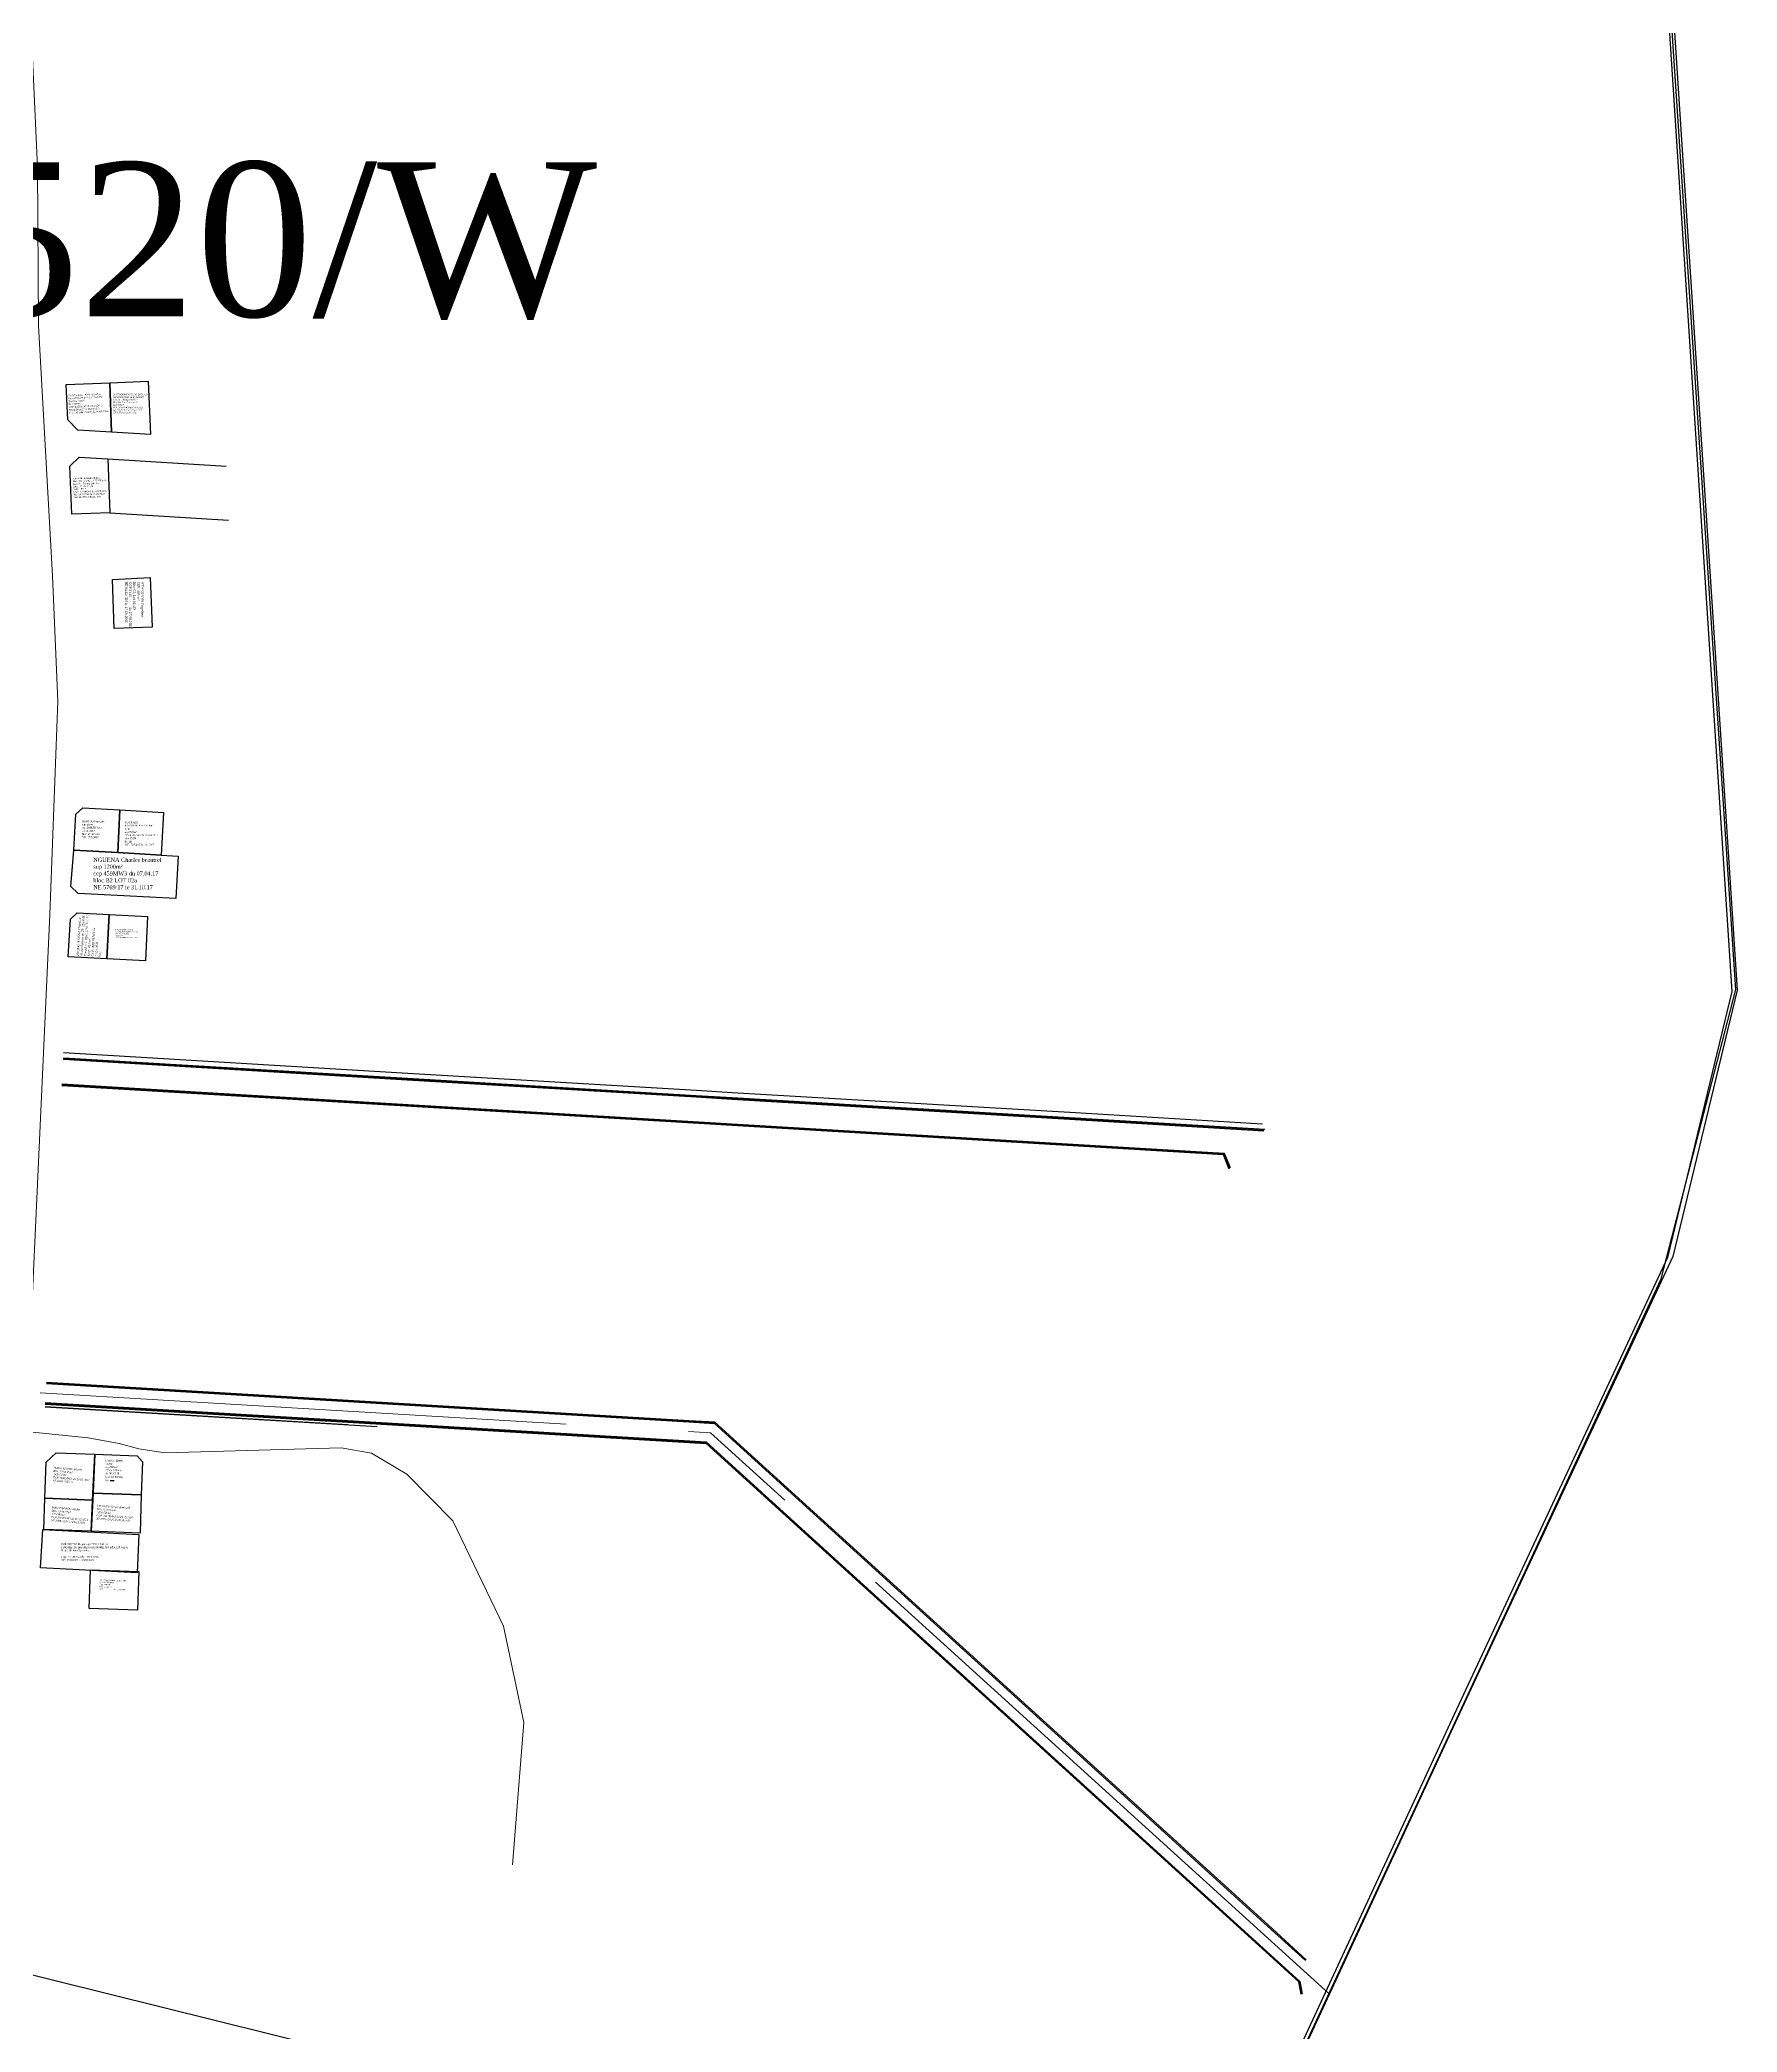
# Model space of a CAD drawing. Header units: millimetres. Extents: x 590121 to 927379, y 438565 to 1441738.
# Drawn here: x 592772 to 593653, y 439507 to 440541 of the extents above; entities that cross this region are included whole.
import ezdxf

# ---------------------------------------------------------------- set-up
doc = ezdxf.new("R2010")
doc.units = ezdxf.units.MM
doc.header["$LTSCALE"] = 10
doc.linetypes.add('AXESX2', pattern=[101.6, 63.5, -12.7, 12.7, -12.7])
for name, color, linetype in [('Annotation', 7, 'Continuous'), ('Cotation', 9, 'Continuous'), ('end maj 26 02 2021', 30, 'Continuous'), ('MAJ MARS 2022', 7, 'Continuous'), ('MAJ NOV 2021', 7, 'Continuous'), ('MAJ OCT 2021', 7, 'Continuous')]:
    doc.layers.add(name, color=color, linetype=linetype)
for name, color, linetype, lineweight in [('canivea', 7, 'Continuous', 40), ('MAJ APRES LE 13.01.2023', 222, 'Continuous', 30), ('Roads_others', 24, 'Continuous', 9)]:
    doc.layers.add(name, color=color, linetype=linetype, lineweight=lineweight)
doc.styles.get("Standard").update_dxf_attribs({"font": 'arial.ttf'})
doc.styles.add('Times 1.0', font='times.ttf', dxfattribs={"width": 0.99, "height": 1})

msp = doc.modelspace()

# ---------------------------------------------------------------- linework, layer by layer
for p, q in [((592807.4, 440323.2), (592868.9, 440319.5)), ((592808.5, 440295.2), (592870, 440291.5))]:
    msp.add_line(p, q)
at = {"flags": 128}
for points in [[(593605.7, 440768.4), (593623.4, 440496.6), (593640.1, 440241.1), (593652.7, 440047.6), (593619.3, 439909.5), (593508.6, 439672.3), (593375.8, 439386), (593247.8, 439112.9), (593099.4, 439033.6), (592921.4, 438906.2), (592799.9, 438803.9), (592662, 438756.3), (592437.7, 438627.8), (592311.7, 438632.1), (592167.1, 438636.1), (592040.9, 438784.7), (591990.9, 439150.2), (592024, 439407.5), (592020.5, 439742.5), (591952.1, 439918.4), (591729.3, 440055.2)], [(593605.7, 440768.4), (593623.4, 440496.6), (593640.1, 440241.1), (593652.7, 440047.6), (593619.3, 439909.5), (593508.6, 439672.3), (593375.8, 439386), (593247.8, 439112.9), (593099.4, 439033.6), (592921.4, 438906.2), (592799.9, 438803.9), (592662, 438756.3), (592437.7, 438627.8), (592311.7, 438632.1), (592167.1, 438636.1), (592040.9, 438784.7), (591990.9, 439150.2), (592024, 439407.5), (592020.5, 439742.5), (591952.1, 439918.4), (591729.3, 440055.2)], [(593605.7, 440768.4), (593623.4, 440496.6), (593640.1, 440241.1), (593652.7, 440047.6), (593619.3, 439909.5), (593508.6, 439672.3), (593375.8, 439386), (593247.8, 439112.9), (593099.4, 439033.6), (592921.4, 438906.2), (592799.9, 438803.9), (592662, 438756.3), (592437.7, 438627.8), (592311.7, 438632.1), (592167.1, 438636.1), (592040.9, 438784.7), (591990.9, 439150.2), (592024, 439407.5), (592020.5, 439742.5), (591952.1, 439918.4), (591729.3, 440055.2)], [(593603, 440767.8), (593620.7, 440496), (593637.4, 440240.5), (593650, 440047), (593616.6, 439908.9), (593505.9, 439671.8), (593373.1, 439385.4), (593245.1, 439112.3), (593096.7, 439033), (592918.6, 438905.6), (592797.2, 438803.3), (592659.2, 438755.7), (592435, 438627.2), (592309, 438631.5), (592164.4, 438635.5), (592038.2, 438784.1), (591988.2, 439149.7), (592021.3, 439406.9), (592017.8, 439741.9), (591949.4, 439917.8), (591726.5, 440054.6)], [(593603, 440767.8), (593620.7, 440496), (593637.4, 440240.5), (593650, 440047), (593616.6, 439908.9), (593505.9, 439671.8), (593373.1, 439385.4), (593245.1, 439112.3), (593096.7, 439033), (592918.6, 438905.6), (592797.2, 438803.3), (592659.2, 438755.7), (592435, 438627.2), (592309, 438631.5), (592164.4, 438635.5), (592038.2, 438784.1), (591988.2, 439149.7), (592021.3, 439406.9), (592017.8, 439741.9), (591949.4, 439917.8), (591726.5, 440054.6)], [(593603, 440767.8), (593620.7, 440496), (593637.4, 440240.5), (593650, 440047), (593616.6, 439908.9), (593505.9, 439671.8), (593373.1, 439385.4), (593245.1, 439112.3), (593096.7, 439033), (592918.6, 438905.6), (592797.2, 438803.3), (592659.2, 438755.7), (592435, 438627.2), (592309, 438631.5), (592164.4, 438635.5), (592038.2, 438784.1), (591988.2, 439149.7), (592021.3, 439406.9), (592017.8, 439741.9), (591949.4, 439917.8), (591726.5, 440054.6)]]:
    msp.add_lwpolyline(points, dxfattribs=at)
at = {"color": 1, "flags": 128}
msp.add_lwpolyline([(592828.3, 440363.5), (592829.5, 440335.9), (592809.4, 440337.1), (592808.4, 440362.7)], close=True, dxfattribs=at)
at = {"color": 5, "flags": 128}
msp.add_lwpolyline([(592828.3, 440363.5), (592829.5, 440335.9), (592809.4, 440337.1), (592808.4, 440362.7)], close=True, dxfattribs=at)
msp.add_lwpolyline([(592932, 439822.2), (592774.9, 439831.5)])
at = {"color": 150, "lineweight": -3, "flags": 128}
for points in [[(592780.7, 439807.6), (592800.7, 439806.9), (592799.6, 439783.1), (592774.8, 439784), (592775.5, 439802.8)], [(592780.7, 439807.6), (592800.7, 439806.9), (592799.6, 439783.1), (592774.8, 439784), (592775.5, 439802.8)], [(592774.8, 439784), (592799.6, 439783.1), (592798.8, 439766.9), (592774.2, 439767.8)], [(592774.8, 439784), (592799.6, 439783.1), (592798.8, 439766.9), (592774.2, 439767.8)]]:
    msp.add_lwpolyline(points, close=True, dxfattribs=at)
at = {"flags": 128}
msp.add_lwpolyline([(592041.7, 438783.1), (591991.3, 439148.6), (592024.1, 439405.9), (592020.2, 439740.9), (592631.4, 439572.6), (592695.1, 439555), (593059.9, 439464.3), (593375.3, 439385.9), (593248.3, 439112.7), (593099.9, 439033.3), (592922, 438905.6), (592800.7, 438803.2), (592706.5, 438770.6), (592662.8, 438755.4), (592438.7, 438626.7), (592312.7, 438630.8), (592168.1, 438634.7), (592041.7, 438783.1)], close=True, dxfattribs=at)
msp.add_lwpolyline([(592041.7, 438783.1), (591991.3, 439148.6), (592024.1, 439405.9), (592020.2, 439740.9), (592631.4, 439572.6), (592695.1, 439555), (593059.9, 439464.3), (593375.3, 439385.9), (593248.3, 439112.7), (593099.9, 439033.3), (592922, 438905.6), (592800.7, 438803.2), (592706.5, 438770.6), (592662.8, 438755.4), (592438.7, 438626.7), (592312.7, 438630.8), (592168.1, 438634.7), (592041.7, 438783.1)], close=True, dxfattribs=at)
at = {"layer": 'Annotation', "flags": 128}
for points in [[(592784.5, 440015.3), (592963, 440004.6), (593112.8, 439995.7), (593131.4, 439994.6), (593309.5, 439984.1), (593406.4, 439978.3), (593406.4, 439978.3), (593406.4, 439978.3), (593406.4, 439978.3)], [(592774.9, 439831.5), (592947.2, 439821.3)]]:
    msp.add_lwpolyline(points, dxfattribs=at)
at = {"layer": 'canivea', "flags": 128}
for points in [[(592784.3, 440011.8), (592962.8, 440001.1), (593112.6, 439992.2), (593131.2, 439991.1), (593309.3, 439980.6), (593407.1, 439974.7)], [(592784.4, 440012.4), (592962.9, 440001.7), (593112.6, 439992.8), (593131.3, 439991.7), (593309.3, 439981.2), (593407.6, 439975.3)], [(592783.5, 439998.2), (593116.9, 439978.4), (593134.1, 439977.4), (593386.2, 439962.4), (593389.2, 439954.9)], [(592783.6, 439998.8), (593117, 439979), (593134.1, 439978), (593386.6, 439962.9), (593389.7, 439955.4)], [(593428.8, 439544.2), (593409.1, 439562.1), (593122.1, 439822.9), (593108.9, 439823.6), (592775.6, 439843.5)], [(593428.8, 439544.2), (593409.1, 439562.1), (593122.1, 439822.9), (593108.9, 439823.6), (592775.6, 439843.5)], [(593429.2, 439544.6), (593409.5, 439562.5), (593122.4, 439823.5), (593109, 439824.2), (592775.7, 439844.1)], [(593429.2, 439544.6), (593409.5, 439562.5), (593122.4, 439823.5), (593109, 439824.2), (592775.7, 439844.1)], [(592775, 439833.5), (593118.1, 439813.1), (593425.8, 439533.4), (593427.1, 439526.9)], [(592775, 439833.5), (593118.1, 439813.1), (593425.8, 439533.4), (593427.1, 439526.9)], [(592775, 439832.9), (593117.8, 439812.5), (593425.3, 439533.1), (593426.5, 439526.8)], [(592775, 439832.9), (593117.8, 439812.5), (593425.3, 439533.1), (593426.5, 439526.8)]]:
    msp.add_lwpolyline(points, dxfattribs=at)
at = {"layer": 'Cotation', "color": 250, "linetype": 'AXESX2', "lineweight": 20, "ltscale": 0.5, "flags": 128}
msp.add_lwpolyline([(593440.9, 439527.2), (593120.1, 439818), (592772.4, 439838.7)], dxfattribs=at)
msp.add_lwpolyline([(593440.9, 439527.2), (593120.1, 439818), (592772.4, 439838.7)], dxfattribs=at)
at = {"layer": 'end maj 26 02 2021', "color": 150, "lineweight": -3, "flags": 128}
for points in [[(592829.4, 440261.6), (592830.4, 440236), (592810.8, 440235.2), (592809.8, 440260.6)], [(592829.4, 440261.6), (592830.4, 440236), (592810.8, 440235.2), (592809.8, 440260.6)], [(592800.7, 439806.9), (592822.7, 439806.1), (592825.5, 439803), (592824.7, 439785.8), (592799.7, 439786.7)], [(592800.7, 439806.9), (592822.7, 439806.1), (592825.5, 439803), (592824.7, 439785.8), (592799.7, 439786.7)]]:
    msp.add_lwpolyline(points, close=True, dxfattribs=at)
at = {"layer": 'end maj 26 02 2021', "color": 150, "flags": 128}
for points in [[(592794.4, 440142.2), (592813.7, 440141.2), (592812.6, 440119), (592789.8, 440120.3), (592790.8, 440138.9)], [(592794.4, 440142.2), (592813.7, 440141.2), (592812.6, 440119), (592789.8, 440120.3), (592790.8, 440138.9)], [(592813.7, 440141.1), (592836.3, 440139.7), (592835.1, 440117.6), (592812.6, 440119)], [(592813.7, 440141.1), (592836.3, 440139.7), (592835.1, 440117.6), (592812.6, 440119)], [(592789.8, 440120.3), (592812.6, 440119), (592835.1, 440117.6), (592843.9, 440117.1), (592842.8, 440095.1), (592792.1, 440097.7), (592788.2, 440101.4)], [(592789.8, 440120.3), (592812.6, 440119), (592835.1, 440117.6), (592843.9, 440117.1), (592842.8, 440095.1), (592792.1, 440097.7), (592788.2, 440101.4)]]:
    msp.add_lwpolyline(points, close=True, dxfattribs=at)
at = {"layer": 'end maj 26 02 2021', "color": 150, "lineweight": -3, "flags": 128}
msp.add_lwpolyline([(592799.7, 439786.7), (592798.8, 439766.9)], dxfattribs=at)
msp.add_lwpolyline([(592799.7, 439786.7), (592798.8, 439766.9)], dxfattribs=at)
at = {"layer": 'end maj 26 02 2021', "color": 150, "linetype": 'ByBlock', "lineweight": -3, "ltscale": 0.0014, "flags": 128}
msp.add_lwpolyline([(592799.7, 439786.7), (592824.7, 439785.8), (592824.2, 439766), (592798.8, 439766.9)], close=True, dxfattribs=at)
msp.add_lwpolyline([(592799.7, 439786.7), (592824.7, 439785.8), (592824.2, 439766), (592798.8, 439766.9)], close=True, dxfattribs=at)
at = {"layer": 'end maj 26 02 2021', "color": 150}
msp.add_lwpolyline([(592773.7, 439767.8), (592823.6, 439765.2), (592822.6, 439745.3), (592772.6, 439747.9)], close=True, dxfattribs=at)
msp.add_lwpolyline([(592773.7, 439767.8), (592823.6, 439765.2), (592822.6, 439745.3), (592772.6, 439747.9)], close=True, dxfattribs=at)
at = {"layer": 'end maj 26 02 2021', "color": 3, "lineweight": -3, "flags": 128}
msp.add_lwpolyline([(592798.5, 439746.9), (592823.5, 439746), (592822.8, 439726), (592797.8, 439726.9)], close=True, dxfattribs=at)
msp.add_lwpolyline([(592798.5, 439746.9), (592823.5, 439746), (592822.8, 439726), (592797.8, 439726.9)], close=True, dxfattribs=at)
at = {"layer": 'MAJ APRES LE 13.01.2023', "flags": 128}
msp.add_lwpolyline([(591728.6, 440053.3), (591951.6, 439916.8), (592020.2, 439740.9), (592024, 439417.2), (591991.3, 439148.5), (592039.2, 438787.6), (592168.1, 438634.7), (592445, 438630.3), (592662.8, 438755.4), (592800.7, 438803.2), (592979.1, 438946.6), (593127.7, 439048.2), (593242.5, 439109.7), (593375.3, 439385.9), (593613.3, 439897.8), (593652, 440047.9), (593574.1, 441222.2)], dxfattribs=at)
at = {"layer": 'MAJ APRES LE 13.01.2023', "color": 232, "lineweight": 30, "flags": 128}
msp.add_lwpolyline([(592792.5, 440324.1), (592807.4, 440323.2), (592808.5, 440295.2), (592788.7, 440294.6), (592787.7, 440319.4)], close=True, dxfattribs=at)
at = {"layer": 'MAJ MARS 2022', "color": 150, "flags": 128}
msp.add_lwpolyline([(592808.4, 440362.7), (592809.4, 440337.1), (592791.9, 440338.1), (592786.7, 440343.4), (592785.9, 440361.8)], close=True, dxfattribs=at)
msp.add_lwpolyline([(592808.4, 440362.7), (592809.4, 440337.1), (592791.9, 440338.1), (592786.7, 440343.4), (592785.9, 440361.8)], close=True, dxfattribs=at)
msp.add_lwpolyline([(592808.4, 440362.7), (592809.4, 440337.1), (592791.9, 440338.1), (592786.7, 440343.4), (592785.9, 440361.8)], close=True, dxfattribs=at)
msp.add_lwpolyline([(592808.4, 440362.7), (592809.4, 440337.1), (592791.9, 440338.1), (592786.7, 440343.4), (592785.9, 440361.8)], close=True, dxfattribs=at)
msp.add_lwpolyline([(592808.4, 440362.7), (592809.4, 440337.1), (592791.9, 440338.1), (592786.7, 440343.4), (592785.9, 440361.8)], close=True, dxfattribs=at)
msp.add_lwpolyline([(592808.4, 440362.7), (592809.4, 440337.1), (592791.9, 440338.1), (592786.7, 440343.4), (592785.9, 440361.8)], close=True, dxfattribs=at)
msp.add_lwpolyline([(592808.4, 440362.7), (592809.4, 440337.1), (592791.9, 440338.1), (592786.7, 440343.4), (592785.9, 440361.8)], close=True, dxfattribs=at)
msp.add_lwpolyline([(592808.4, 440362.7), (592809.4, 440337.1), (592791.9, 440338.1), (592786.7, 440343.4), (592785.9, 440361.8)], close=True, dxfattribs=at)
at = {"layer": 'MAJ NOV 2021', "flags": 128}
msp.add_lwpolyline([(592791.6, 440087.7), (592808.1, 440086.9), (592806.9, 440063.9), (592786.9, 440064.9), (592788, 440084.4)], close=True, dxfattribs=at)
msp.add_lwpolyline([(592791.6, 440087.7), (592808.1, 440086.9), (592806.9, 440063.9), (592786.9, 440064.9), (592788, 440084.4)], close=True, dxfattribs=at)
at = {"layer": 'MAJ OCT 2021', "color": 150, "flags": 128}
msp.add_lwpolyline([(592808.1, 440086.9), (592828.1, 440085.8), (592826.9, 440062.9), (592806.9, 440063.9)], close=True, dxfattribs=at)
msp.add_lwpolyline([(592808.1, 440086.9), (592828.1, 440085.8), (592826.9, 440062.9), (592806.9, 440063.9)], close=True, dxfattribs=at)
at = {"layer": 'Roads_others'}
for points in [[(592762.4, 440660.9), (592770.9, 440474.5), (592771.5, 440392.2), (592778.7, 440262.6), (592781.5, 440197.5), (592777.4, 440086.9), (592765.1, 439818.6), (592764.2, 439797.7), (592756.1, 439562.3), (592754, 439552.2), (592747.4, 439541.4), (592738.5, 439534.3), (592729.6, 439531.1), (592719.1, 439529.6), (592705.1, 439529.8), (592695.2, 439530.7)], [(592765.1, 439818.6), (592797.2, 439815.4), (592813.3, 439812.4), (592823.5, 439809.6), (592837.2, 439807.6), (592928.5, 439810.2), (592944.3, 439807.5), (592962.5, 439796.5), (592986.5, 439772.4), (593012.7, 439717.7), (593023.2, 439667.7), (593017.3, 439593.8)]]:
    msp.add_lwpolyline(points, dxfattribs=at)

# ---------------------------------------------------------------- texts
at = {"insert": (592810.1, 440357), "char_height": 0.8, "width": 18.883, "attachment_point": 1, "rotation": 359.9624}
msp.add_mtext('\\A1;{\\fTimes New Roman|b0|i1|c0|p18;M. TCHOUMBA LOWA LOKO Jules\\P\\C1;Morcellement du TF n°:26513/W\\P\\C256;Lieu dit: Mbanga-Bakoko\\PBloc  B1, Lot: 2 secteur C\\PSUP:533m²\\PCCP:3336M/W3 du 07/05/2021\\PNE :5052/2022 du 28/03/2022\\P\\C1;GEO: Elong Sophie Ange}', dxfattribs=at)
at = {"layer": 'end maj 26 02 2021', "color": 150, "lineweight": -3, "insert": (592440.3, 440477.1), "char_height": 80, "width": 16783.686, "attachment_point": 1}
msp.add_mtext('{\\fTimes New Roman|b0|i0|c0|p18;\\C1;TF 22520/W}', dxfattribs=at)
msp.add_mtext('{\\fTimes New Roman|b0|i0|c0|p18;\\C1;TF 22520/W}', dxfattribs=at)
msp.add_mtext('{\\fTimes New Roman|b0|i0|c0|p18;\\C1;TF 22520/W}', dxfattribs=at)
at = {"layer": 'end maj 26 02 2021', "color": 150, "linetype": 'ByBlock', "lineweight": -3, "ltscale": 0.0014, "attachment_point": 1, "style": 'Times 1.0'}
for s, insert, char_height, width, rotation in [('{\\C256;ATANGANA Engelbert\\P\\fTimes New Roman|b0|i0|c186|p18;SUP. \\fTimes New Roman|b0|i0|c0|p18;500\\fTimes New Roman|b0|i0|c186|p18; m²\\PBloc 02, Lot 0\\fTimes New Roman|b0|i0|c0|p18;1\\fTimes New Roman|b0|i0|c186|p18;p\\fTimes New Roman|b0|i0|c0|p18;23\\fTimes New Roman|b0|i0|c186|p18;\\PCCP 2\\fTimes New Roman|b0|i0|c0|p18;315\\fTimes New Roman|b0|i0|c186|p18;M/W3 du 1\\fTimes New Roman|b0|i0|c0|p18;7.09.2020\\fTimes New Roman|b0|i0|c186|p18;\\PNE 6\\fTimes New Roman|b0|i0|c0|p18;343\\fTimes New Roman|b0|i0|c186|p18;/ 020 le \\fTimes New Roman|b0|i0|c0|p18;17\\fTimes New Roman|b0|i0|c186|p18;.09.2020}', (592826, 440259.5), 1.25, 59.275, 270), ('{\\C256;ATANGANA Engelbert\\P\\fTimes New Roman|b0|i0|c186|p18;SUP. \\fTimes New Roman|b0|i0|c0|p18;500\\fTimes New Roman|b0|i0|c186|p18; m²\\PBloc 02, Lot 0\\fTimes New Roman|b0|i0|c0|p18;1\\fTimes New Roman|b0|i0|c186|p18;p\\fTimes New Roman|b0|i0|c0|p18;23\\fTimes New Roman|b0|i0|c186|p18;\\PCCP 2\\fTimes New Roman|b0|i0|c0|p18;315\\fTimes New Roman|b0|i0|c186|p18;M/W3 du 1\\fTimes New Roman|b0|i0|c0|p18;7.09.2020\\fTimes New Roman|b0|i0|c186|p18;\\PNE 6\\fTimes New Roman|b0|i0|c0|p18;343\\fTimes New Roman|b0|i0|c186|p18;/ 020 le \\fTimes New Roman|b0|i0|c0|p18;17\\fTimes New Roman|b0|i0|c186|p18;.09.2020}', (592826, 440259.5), 1.25, 59.275, 270), ('{\\C1;TF 12545/WB muté au profit de\\C256;\\PANNA FRUNYI \\PSUP. 500 m²\\PBloc 19, Lot 04\\PCCP 2355M/W3 du 01.10.2020\\PNE 7283/ 020 le 07.10.2020}', (592803.2, 439742), 0.7, 31.05, 358.1895), ('{\\C1;TF 12545/WB muté au profit de\\C256;\\PANNA FRUNYI \\PSUP. 500 m²\\PBloc 19, Lot 04\\PCCP 2355M/W3 du 01.10.2020\\PNE 7283/ 020 le 07.10.2020}', (592803.2, 439742), 0.7, 31.05, 358.1895)]:
    msp.add_mtext(s, dxfattribs=dict(at, insert=insert, char_height=char_height, width=width, rotation=rotation))
for s, insert, char_height, width in [('DJAKOU Francois \\Psup 500m²\\Pccp 209MW3 du 16.11.2017\\Pbloc B2 lot 01a\\PNE 1797/2018 le 27.06.18', (592794, 440135.7), 1, 15.725), ('DJAKOU Francois \\Psup 500m²\\Pccp 209MW3 du 16.11.2017\\Pbloc B2 lot 01a\\PNE 1797/2018 le 27.06.18', (592794, 440135.7), 1, 15.725), ('TOUKAM KAMTCHOUANG Paul reine\\Psup 500m²\\Pccp 459MW3 du 07.04.2017\\Pbloc B2/9\\Plot 1B\\P NE  5874/17 le 18.12.17', (592816.2, 440135.2), 1, 16.987), ('TOUKAM KAMTCHOUANG Paul reine\\Psup 500m²\\Pccp 459MW3 du 07.04.2017\\Pbloc B2/9\\Plot 1B\\P NE  5874/17 le 18.12.17', (592816.2, 440135.2), 1, 16.987), ('NGUENA Charles beautrel\\Psup 1200m²\\Pccp 459MW3 du 07.04.17\\Pbloc B2 LOT 02a\\PNE 5769/17 le 31.10.17', (592799.9, 440116.3), 2.132, 86.687), ('NGUENA Charles beautrel\\Psup 1200m²\\Pccp 459MW3 du 07.04.17\\Pbloc B2 LOT 02a\\PNE 5769/17 le 31.10.17', (592799.9, 440116.3), 2.132, 86.687), ('\\A1;FOKO Thierry arsene\\Psup 500m²\\Pccp 340MW3 du 06.12.18\\Pbloc 19 lot 01p\\PNE {\\H0.7x;\\S4431/2018;} le 18.12.18', (592806.2, 439804.1), 1, 9.576), ('\\A1;FOKO Thierry arsene\\Psup 500m²\\Pccp 340MW3 du 06.12.18\\Pbloc 19 lot 01p\\PNE {\\H0.7x;\\S4431/2018;} le 18.12.18', (592806.2, 439804.1), 1, 9.576)]:
    msp.add_mtext(s, dxfattribs=dict(at, insert=insert, char_height=char_height, width=width))
at = {"layer": 'end maj 26 02 2021', "color": 6, "linetype": 'ByBlock', "lineweight": -3, "ltscale": 0.0014, "char_height": 1, "width": 29.095, "attachment_point": 1, "style": 'Times 1.0'}
for s, insert, rotation in [('{\\fTimes New Roman|b0|i1|c0|p18;\\C7;WADJI MABOU Michel  \\PBloc 19 lot 01p1\\P SUP.579m²\\PCCP.3149M/W3 du 10.03.2021\\PNE.1686 /2021 le 19.03.2021}', (592779.4, 439800.4), 355.3902), ('{\\fTimes New Roman|b0|i1|c0|p18;\\C7;WADJI MABOU Michel  \\PBloc 19 lot 01p1\\P SUP.579m²\\PCCP.3149M/W3 du 10.03.2021\\PNE.1686 /2021 le 19.03.2021}', (592779.4, 439800.4), 355.3902), ('{\\fTimes New Roman|b0|i1|c0|p18;\\C7;WADJI MABOU Michel  \\PBloc 19 lot 01p3\\P SUP.400m²\\PCCP.3060M/W3 du 01.02.2021\\PNE.1685 /2021 le 19.03.2021}', (592778.5, 439779.8), 355.3902), ('{\\fTimes New Roman|b0|i1|c0|p18;\\C7;WADJI MABOU Michel  \\PBloc 19 lot 01p3\\P SUP.400m²\\PCCP.3060M/W3 du 01.02.2021\\PNE.1685 /2021 le 19.03.2021}', (592778.5, 439779.8), 355.3902), ('{\\fTimes New Roman|b0|i1|c0|p18;\\C7;  \\PYMADJEU Serges Bertrand  \\PBloc 19 lot 01p2\\P SUP.500m²\\PCCP.2422M/W3 du 19.09.2020\\PNE.7025 /2020 le 29.09.2020}', (592802, 439782.3), 356.3047), ('{\\fTimes New Roman|b0|i1|c0|p18;\\C7;  \\PYMADJEU Serges Bertrand  \\PBloc 19 lot 01p2\\P SUP.500m²\\PCCP.2422M/W3 du 19.09.2020\\PNE.7025 /2020 le 29.09.2020}', (592802, 439782.3), 356.3047)]:
    msp.add_mtext(s, dxfattribs=dict(at, insert=insert, rotation=rotation))
at = {"layer": 'end maj 26 02 2021', "insert": (592783.3, 439760.8), "char_height": 1, "attachment_point": 1}
msp.add_mtext_dynamic_manual_height_columns('{\\fTimes New Roman|b0|i0|c0|p18;DJIOMETIO Magne epe TIWA Caliste\\PDJIOMETIO Ines Alice et DJIOMETIO Edouard Junior\\PBloc: 19  lot: 01p et 4p\\PSup: 1000m²\\PCcp: 421/M/W3 du 10/04/2018\\PNE: 1750/018 le 18/06/018}', width=158.677, gutter_width=12.5, heights=[45.3], dxfattribs=at)
msp.add_mtext_dynamic_manual_height_columns('{\\fTimes New Roman|b0|i0|c0|p18;DJIOMETIO Magne epe TIWA Caliste\\PDJIOMETIO Ines Alice et DJIOMETIO Edouard Junior\\PBloc: 19  lot: 01p et 4p\\PSup: 1000m²\\PCcp: 421/M/W3 du 10/04/2018\\PNE: 1750/018 le 18/06/018}', width=158.677, gutter_width=12.5, heights=[45.3], dxfattribs=at)
at = {"layer": 'MAJ APRES LE 13.01.2023', "color": 232, "lineweight": 30, "insert": (592789.4, 440313.5), "char_height": 0.834, "width": 19.276, "attachment_point": 1, "rotation": 1.2341}
msp.add_mtext('{\\fTimes New Roman|b0|i0|c0|p18;YESSOM Joachim Molina\\C7;\\P\\C1;Morcellement du T.F N°26506/W     \\P\\C256;Lieu-dit : Bwang-Bakoko\\PBloc : 02 ; Lot : 3p1\\PSUP : 559m²\\PCCP : 5223M/W3 du  05/05/2023\\PNE : 5898/2023 du  05/06/2023\\P\\C2;Geo: BEMBA LIMALEBA}', dxfattribs=at)
at = {"layer": 'MAJ MARS 2022', "color": 7, "insert": (592786.9, 440356.5), "char_height": 0.9, "attachment_point": 1, "rotation": 2.8792}
for s in ['{\\fTimes New Roman|b0|i1|c0|p18;TOWE Epouse KALLA Nadine\\P\\C1;Morcellement de T.Fn°26513/W\\P\\pt15.09;\\C7;Bloc:B1,Lot:01\\PSUP:538m²\\P\\ptz;CCP:4183M/W3 du 03/03/2022\\PNE:4606/2022 le 16/03/2022}', '{\\fTimes New Roman|b0|i1|c0|p18;TOWE Epouse KALLA Nadine\\P\\C1;Morcellement de T.Fn°26513/W\\P\\pt15.09;\\C7;Bloc:B1,Lot:01\\PSUP:538m²\\P\\ptz;CCP:4183M/W3 du 03/03/2022\\PNE:4606/2022 le 16/03/2022}', '{\\fTimes New Roman|b0|i1|c0|p18;TOWE Epouse KALLA Nadine\\P\\C1;Morcellement de T.Fn°26513/W\\P\\pt15.09;\\C7;Bloc:B1,Lot:01\\PSUP:538m²\\P\\ptz;CCP:4183M/W3 du 03/03/2022\\PNE:4606/2022 le 16/03/2022}', '{\\fTimes New Roman|b0|i1|c0|p18;TOWE Epouse KALLA Nadine\\P\\C1;Morcellement de T.Fn°26513/W\\P\\pt15.09;\\C7;Bloc:B1,Lot:01\\PSUP:538m²\\P\\ptz;CCP:4183M/W3 du 03/03/2022\\PNE:4606/2022 le 16/03/2022\\P\\C1;Géo : ELONG Sophie Epse MPESSA}', '{\\fTimes New Roman|b0|i1|c0|p18;TOWE Epouse KALLA Nadine\\P\\C1;Morcellement de T.Fn°26513/W\\P\\pt15.09;\\C7;Bloc:B1,Lot:01\\PSUP:538m²\\P\\ptz;CCP:4183M/W3 du 03/03/2022\\PNE:4606/2022 le 16/03/2022}', '{\\fTimes New Roman|b0|i1|c0|p18;TOWE Epouse KALLA Nadine\\P\\C1;Morcellement de T.Fn°26513/W\\P\\pt15.09;\\C7;Bloc:B1,Lot:01\\PSUP:538m²\\P\\ptz;CCP:4183M/W3 du 03/03/2022\\PNE:4606/2022 le 16/03/2022}', '{\\fTimes New Roman|b0|i1|c0|p18;TOWE Epouse KALLA Nadine\\P\\C1;Morcellement de T.Fn°26513/W\\P\\pt15.09;\\C7;Bloc:B1,Lot:01\\PSUP:538m²\\P\\ptz;CCP:4183M/W3 du 03/03/2022\\PNE:4606/2022 le 16/03/2022}', '{\\fTimes New Roman|b0|i1|c0|p18;TOWE Epouse KALLA Nadine\\P\\C1;Morcellement de T.Fn°26513/W\\P\\pt15.09;\\C7;Bloc:B1,Lot:01\\PSUP:538m²\\P\\ptz;CCP:4183M/W3 du 03/03/2022\\PNE:4606/2022 le 16/03/2022\\P\\C1;Géo : ELONG Sophie Epse MPESSA}']:
    msp.add_mtext_dynamic_manual_height_columns(s, width=53.676, gutter_width=12.5, heights=[27.4], dxfattribs=at)
at = {"layer": 'MAJ NOV 2021', "insert": (592791.3, 440065.6, -255425.6), "char_height": 1.145, "attachment_point": 1, "rotation": 86.922}
msp.add_mtext_dynamic_manual_height_columns('\\A1;{\\fTimes New Roman|b0|i0|c0|p18;NJOMO NJOSSU Christian  \\P\\fTimes New Roman|b0|i1|c0|p18;\\C1;Morcellement du TF 22520/W\\fTimes New Roman|b0|i0|c0|p18;\\P\\C256;Parcelle: C Bloc: 2/10  Lot: 10\\PSUP: 454 m²\\PCCP: 2881 M/W3 du 11.01.2021\\PNE: 7974/2021 le 17.11.2021}', width=20.701, gutter_width=12.5, heights=[0], dxfattribs=at)
msp.add_mtext_dynamic_manual_height_columns('\\A1;{\\fTimes New Roman|b0|i0|c0|p18;NJOMO NJOSSU Christian  \\P\\fTimes New Roman|b0|i1|c0|p18;\\C1;Morcellement du TF 22520/W\\fTimes New Roman|b0|i0|c0|p18;\\P\\C256;Parcelle: C Bloc: 2/10  Lot: 10\\PSUP: 454 m²\\PCCP: 2881 M/W3 du 11.01.2021\\PNE: 7974/2021 le 17.11.2021}', width=20.701, gutter_width=12.5, heights=[0], dxfattribs=at)
at = {"layer": 'MAJ OCT 2021', "color": 7, "insert": (592811.4, 440079.3), "char_height": 0.6, "attachment_point": 1, "rotation": 359.4945}
msp.add_mtext_dynamic_manual_height_columns('{\\fTimes New Roman|b0|i1|c0|p18;WANYU Clifford WANYU\\P\\C1;Morcellement  du TFn°22520/W\\P\\C7;Bloc:B2/10; Lot:11\\PSUP:460m²\\PCCP:3099M/W3 du 18/02/2021\\PN:E: 6523/2021 le 05/10/2021}', width=53.676, gutter_width=12.5, heights=[27.4], dxfattribs=at)
msp.add_mtext_dynamic_manual_height_columns('{\\fTimes New Roman|b0|i1|c0|p18;WANYU Clifford WANYU\\P\\C1;Morcellement  du TFn°22520/W\\P\\C7;Bloc:B2/10; Lot:11\\PSUP:460m²\\PCCP:3099M/W3 du 18/02/2021\\PN:E: 6523/2021 le 05/10/2021}', width=53.676, gutter_width=12.5, heights=[27.4], dxfattribs=at)

doc.saveas('drawing.dxf')
